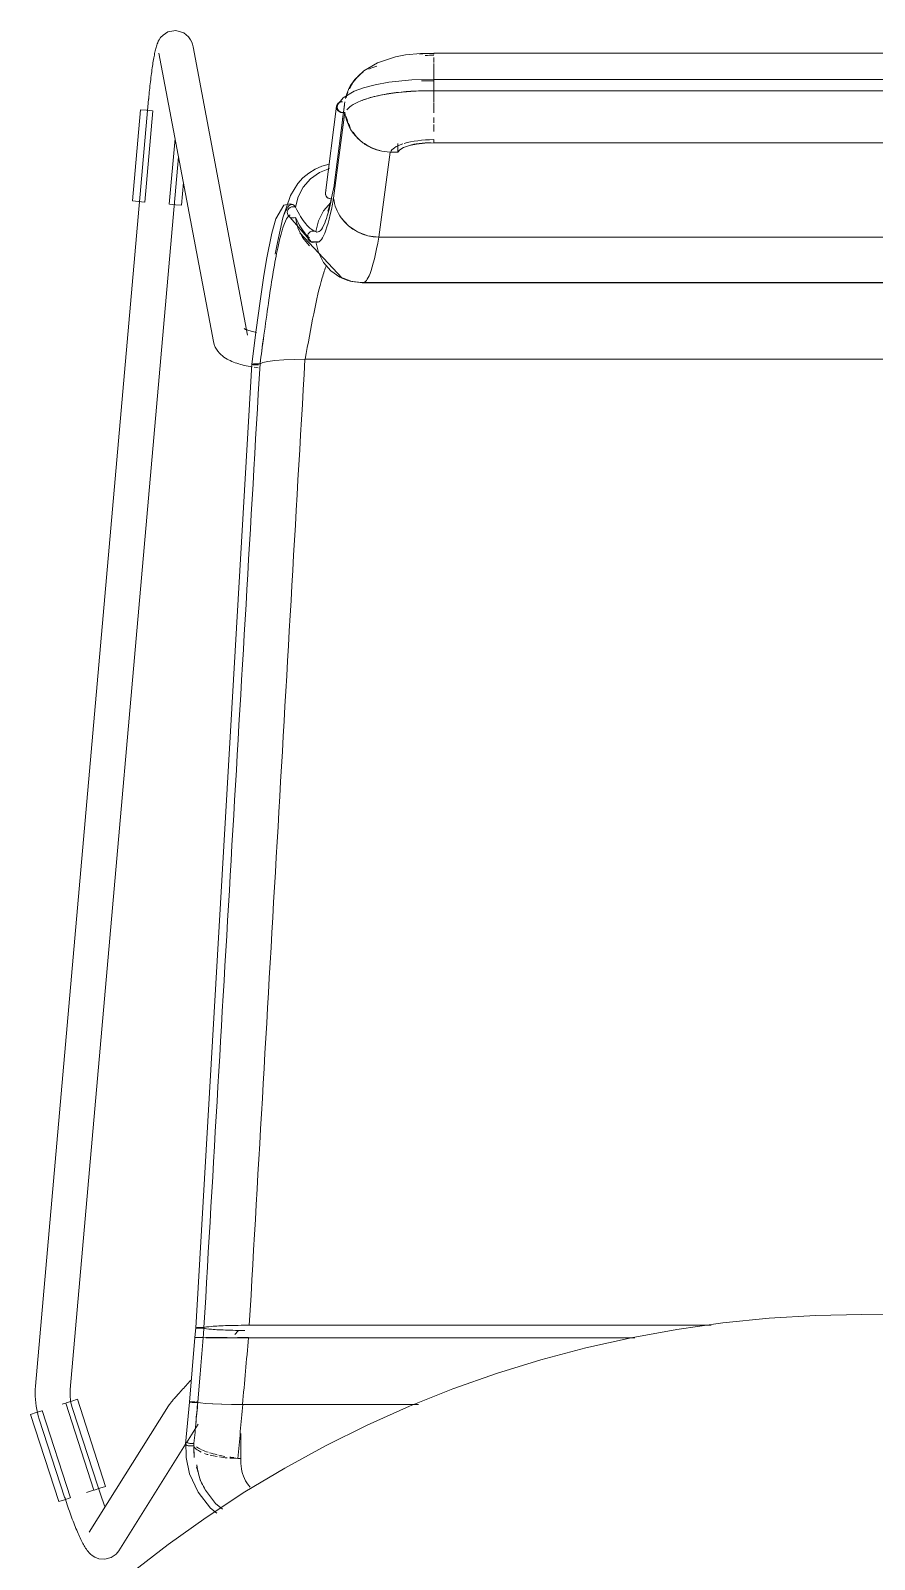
# Model space of a CAD drawing. Header units: millimetres. Extents: x 155927 to 326028, y -36033 to 97293.
# Drawn here: x 227772 to 228063, y 21417 to 21944 of the extents above; entities that cross this region are included whole.
import ezdxf

# ---------------------------------------------------------------- set-up
doc = ezdxf.new("R2010")
doc.units = ezdxf.units.MM
doc.header["$MEASUREMENT"] = 0
doc.layers.add('I-FURN', color=8, linetype='CONTINUOUS', lineweight=9)

msp = doc.modelspace()

# ---------------------------------------------------------------- linework, layer by layer
at = {"layer": 'I-FURN'}
for p, q in [((227815.99, 21939.89), (227815.78, 21939.41)), ((227816.29, 21940.45), (227815.99, 21939.89)), ((227816.77, 21941.15), (227816.29, 21940.45)), ((227817.63, 21942.06), (227816.77, 21941.15)), ((227819.28, 21943.1), (227817.63, 21942.06)), ((227822.04, 21943.58), (227819.28, 21943.1)), ((227824.79, 21942.75), (227822.04, 21943.58)), ((227824.79, 21942.75), (227826.37, 21941.43)), ((227826.37, 21941.43), (227827.12, 21940.35)), ((227827.12, 21940.35), (227827.49, 21939.54)), ((227827.49, 21939.54), (227827.71, 21938.92)), ((227814.53, 21934.67), (227814.43, 21934.16)), ((227814.62, 21935.17), (227814.53, 21934.67)), ((227814.72, 21935.64), (227814.62, 21935.17)), ((227814.81, 21936.1), (227814.72, 21935.64)), ((227814.91, 21936.55), (227814.81, 21936.1)), ((227815.01, 21936.97), (227814.91, 21936.55)), ((227815.12, 21937.39), (227815.01, 21936.97)), ((227815.22, 21937.79), (227815.12, 21937.39)), ((227815.34, 21938.19), (227815.22, 21937.79)), ((227815.46, 21938.58), (227815.34, 21938.19)), ((227815.61, 21938.98), (227815.46, 21938.58)), ((227815.78, 21939.41), (227815.61, 21938.98)), ((227816.14, 21935.76), (227834.95, 21836.47)), ((227827.71, 21938.92), (227827.84, 21938.41)), ((227827.84, 21938.41), (227827.93, 21937.99)), ((227846.74, 21838.7), (227827.93, 21937.99)), ((227891.46, 21932.53), (227897.61, 21934.55)), ((227897.61, 21934.55), (227901.11, 21935.21)), ((227901.11, 21935.21), (227906.32, 21935.72)), ((227906.32, 21935.72), (227910.84, 21935.81)), ((227910.84, 21935.81), (227910.84, 21935.64)), ((228205.69, 21935.81), (227910.84, 21935.81)), ((227910.84, 21935.5), (227910.84, 21935.79)), ((227910.84, 21932.56), (227910.84, 21934.31)), ((227813.7, 21929.41), (227813.61, 21928.75)), ((227813.79, 21930.06), (227813.7, 21929.41)), ((227813.88, 21930.7), (227813.79, 21930.06)), ((227813.97, 21931.31), (227813.88, 21930.7)), ((227814.06, 21931.92), (227813.97, 21931.31)), ((227814.15, 21932.5), (227814.06, 21931.92)), ((227814.25, 21933.07), (227814.15, 21932.5)), ((227814.34, 21933.62), (227814.25, 21933.07)), ((227814.43, 21934.16), (227814.34, 21933.62)), ((227884.77, 21927.83), (227886.75, 21929.66)), ((227886.75, 21929.66), (227891.46, 21932.53)), ((227910.84, 21929.71), (227910.84, 21932.29)), ((227910.84, 21929.55), (227910.84, 21926.52)), ((227910.84, 21926.52), (227910.84, 21929.54)), ((227813.04, 21923.8), (227812.96, 21923.06)), ((227813.11, 21924.53), (227813.04, 21923.8)), ((227813.19, 21925.26), (227813.11, 21924.53)), ((227813.27, 21925.98), (227813.19, 21925.26)), ((227813.36, 21926.69), (227813.27, 21925.98)), ((227813.44, 21927.39), (227813.36, 21926.69)), ((227813.53, 21928.07), (227813.44, 21927.39)), ((227813.61, 21928.75), (227813.53, 21928.07)), ((227881.77, 21923.49), (227883.1, 21925.76)), ((227883.1, 21925.76), (227884.77, 21927.83)), ((227883.46, 21922.68), (227886.63, 21923.87)), ((227886.63, 21923.87), (227890.67, 21924.95)), ((227890.67, 21924.95), (227895.39, 21925.82)), ((227895.39, 21925.82), (227903.28, 21926.62)), ((227903.28, 21926.62), (227910.84, 21926.77)), ((228205.69, 21926.77), (227910.84, 21926.77)), ((227910.84, 21922.81), (227910.84, 21926.77)), ((227910.84, 21926.77), (227910.84, 21926.7)), ((227910.84, 21926.7), (227910.84, 21926.5)), ((227910.84, 21926.5), (227910.84, 21926.2)), ((227910.84, 21926.2), (227910.84, 21925.81)), ((227910.84, 21925.81), (227910.84, 21925.35)), ((227910.84, 21925.35), (227910.84, 21924.86)), ((227910.84, 21924.86), (227910.84, 21924.36)), ((227910.84, 21924.36), (227910.84, 21923.89)), ((227910.84, 21923.89), (227910.84, 21923.47)), ((227812.66, 21919.91), (227773.71, 21476.59)), ((227812.67, 21920.07), (227812.66, 21919.91)), ((227812.74, 21920.82), (227812.67, 21920.07)), ((227812.81, 21921.57), (227812.74, 21920.82)), ((227812.88, 21922.32), (227812.81, 21921.57)), ((227812.96, 21923.06), (227812.88, 21922.32)), ((227876.38, 21889.36), (227880.22, 21919.06)), ((227877.74, 21918), (227879.63, 21920.38)), ((227879.63, 21920.38), (227883.46, 21922.68)), ((227886.68, 21919.73), (227886.17, 21919.54)), ((227889.5, 21920.61), (227886.68, 21919.73)), ((227893, 21921.41), (227889.5, 21920.61)), ((227898.44, 21922.24), (227893, 21921.41)), ((227904.42, 21922.72), (227898.44, 21922.24)), ((227910.84, 21922.81), (227904.42, 21922.72)), ((227910.84, 21923.47), (227910.84, 21923.14)), ((227910.84, 21923.14), (227910.84, 21922.92)), ((227910.84, 21922.92), (227910.84, 21922.81)), ((227910.84, 21922.83), (227910.84, 21919.02)), ((227910.84, 21919.02), (227910.84, 21922.83)), ((227910.84, 21922.81), (228205.69, 21922.81)), ((227910.84, 21915.27), (227910.84, 21918.83)), ((227807.09, 21884.89), (227809.85, 21916.3)), ((227809.85, 21916.3), (227811.89, 21916.12)), ((227811.32, 21884.52), (227814.08, 21915.93)), ((227811.89, 21916.12), (227813.95, 21915.94)), ((227873.53, 21887.72), (227877.38, 21917.5)), ((227876.36, 21885.81), (227880.2, 21915.52)), ((227879.45, 21913.09), (227880.07, 21917.86)), ((227910.84, 21911.8), (227910.84, 21913.64)), ((227910.84, 21908.82), (227910.84, 21911.28)), ((227821.75, 21906.38), (227819.77, 21883.78)), ((227898.48, 21904.65), (227898.48, 21901.65)), ((227899.12, 21902.51), (227900.47, 21903.3)), ((227900.47, 21903.3), (227902.46, 21903.97)), ((227902.46, 21903.97), (227904.95, 21904.48)), ((227904.95, 21904.48), (227907.8, 21904.8)), ((227907.8, 21904.8), (227910.84, 21904.91)), ((228205.69, 21904.96), (227910.84, 21904.96)), ((227910.84, 21904.91), (228205.69, 21904.91)), ((227785.67, 21475.54), (227822.96, 21900.04)), ((227874.84, 21897.57), (227872.34, 21896.91)), ((227891.91, 21872.44), (227895.77, 21901.72)), ((227895.77, 21901.72), (227898.48, 21901.65)), ((227898.48, 21901.65), (227899.12, 21902.51)), ((227865.79, 21892.82), (227864.06, 21890.86)), ((227867.77, 21894.51), (227865.79, 21892.82)), ((227868.38, 21892.48), (227865.9, 21889.66)), ((227869.97, 21895.88), (227867.77, 21894.51)), ((227871.47, 21894.66), (227868.38, 21892.48)), ((227872.34, 21896.91), (227869.97, 21895.88)), ((227874.98, 21896.06), (227871.47, 21894.66)), ((227824, 21883.41), (227824.69, 21891.3)), ((227864.06, 21890.86), (227861.55, 21886.75)), ((227865.9, 21889.66), (227864.16, 21886.34)), ((227873.58, 21887.96), (227873.52, 21887.49)), ((227873.52, 21887.49), (227873.58, 21887.02)), ((227873.77, 21888.4), (227873.58, 21887.96)), ((227873.58, 21887.02), (227873.77, 21886.58)), ((227875.13, 21883.85), (227876.5, 21890.14)), ((227809.13, 21884.71), (227807.09, 21884.89)), ((227811.19, 21884.53), (227809.13, 21884.71)), ((227821.95, 21883.58), (227819.89, 21883.77)), ((227824, 21883.41), (227821.95, 21883.58)), ((227856.48, 21878.76), (227859.25, 21883.39)), ((227861.55, 21886.75), (227858.88, 21879.12)), ((227859.25, 21883.39), (227861.44, 21883.92)), ((227860.46, 21881.49), (227860.66, 21881.94)), ((227860.65, 21881.94), (227860.46, 21881.49)), ((227860.95, 21882.34), (227860.65, 21881.94)), ((227860.66, 21881.94), (227860.96, 21882.34)), ((227861.34, 21882.64), (227860.95, 21882.34)), ((227860.96, 21882.34), (227861.34, 21882.64)), ((227861.34, 21882.64), (227861.8, 21882.84)), ((227861.8, 21882.84), (227861.34, 21882.64)), ((227861.44, 21883.92), (227862.35, 21883.63)), ((227862.29, 21882.92), (227861.8, 21882.84)), ((227861.8, 21882.84), (227862.29, 21882.91)), ((227862.79, 21882.87), (227862.29, 21882.92)), ((227862.29, 21882.91), (227862.79, 21882.87)), ((227862.79, 21882.87), (227863.26, 21882.71)), ((227863.26, 21882.71), (227862.79, 21882.87)), ((227864.16, 21886.34), (227863.26, 21882.71)), ((227875.37, 21884.32), (227872.87, 21881.45)), ((227873.77, 21886.58), (227874.07, 21886.19)), ((227874.07, 21886.19), (227874.45, 21885.89)), ((227874.37, 21881.42), (227875.13, 21883.85)), ((227874.45, 21885.89), (227874.9, 21885.7)), ((227874.9, 21885.7), (227875.39, 21885.62)), ((227875.39, 21885.62), (227875.89, 21885.66)), ((227855.08, 21873.76), (227856.48, 21878.76)), ((227858.88, 21879.12), (227856.99, 21870.6)), ((227860.46, 21881.49), (227860.38, 21881)), ((227860.38, 21881), (227860.44, 21880.52)), ((227860.39, 21881), (227860.46, 21881.49)), ((227860.45, 21880.52), (227860.39, 21881)), ((227860.44, 21880.52), (227860.63, 21880.06)), ((227860.63, 21880.06), (227860.45, 21880.52)), ((227860.58, 21880.15), (227868.71, 21870.73)), ((227860.74, 21879.88), (227860.61, 21880.09)), ((227860.92, 21879.66), (227860.63, 21880.06)), ((227860.63, 21880.06), (227860.91, 21879.65)), ((227860.91, 21879.65), (227861.29, 21879.34)), ((227861.3, 21879.34), (227860.92, 21879.66)), ((227861.29, 21879.34), (227861.74, 21879.13)), ((227861.75, 21879.13), (227861.3, 21879.34)), ((227861.74, 21879.13), (227862.24, 21879.04)), ((227862.24, 21879.04), (227861.75, 21879.13)), ((227862.74, 21879.07), (227862.24, 21879.04)), ((227862.24, 21879.04), (227862.73, 21879.07)), ((227862.73, 21879.07), (227863.21, 21879.22)), ((227863.21, 21879.22), (227862.74, 21879.07)), ((227864, 21875.61), (227863.21, 21879.22)), ((227863.21, 21879.22), (227863.99, 21875.61)), ((227871.11, 21878.05), (227870.22, 21874.34)), ((227872.87, 21881.45), (227871.11, 21878.05)), ((227878.99, 21879.05), (227881.48, 21876.31)), ((227853.27, 21864.74), (227855.08, 21873.76)), ((227863.99, 21875.61), (227865.63, 21872.28)), ((227865.64, 21872.28), (227864, 21875.61)), ((227864.69, 21873.95), (227879.29, 21858.26)), ((227865.63, 21872.28), (227868.04, 21869.45)), ((227868.04, 21869.45), (227865.64, 21872.28)), ((227867.38, 21872.58), (227867.45, 21873.07)), ((227867.44, 21873.07), (227867.38, 21872.58)), ((227867.45, 21872.09), (227867.38, 21872.58)), ((227867.38, 21872.58), (227867.44, 21872.09)), ((227867.63, 21873.54), (227867.44, 21873.07)), ((227867.44, 21872.09), (227867.63, 21871.63)), ((227867.45, 21873.07), (227867.64, 21873.54)), ((227867.64, 21871.63), (227867.45, 21872.09)), ((227867.93, 21873.94), (227867.63, 21873.54)), ((227867.63, 21871.63), (227867.93, 21871.23)), ((227867.64, 21873.54), (227867.93, 21873.94)), ((227867.93, 21871.23), (227867.64, 21871.63)), ((227867.93, 21873.94), (227868.31, 21874.25)), ((227868.31, 21874.25), (227867.93, 21873.94)), ((227868.31, 21870.92), (227867.93, 21871.23)), ((227867.93, 21871.23), (227868.31, 21870.91)), ((227868.76, 21874.46), (227868.31, 21874.25)), ((227868.31, 21874.25), (227868.76, 21874.45)), ((227868.76, 21874.45), (227869.25, 21874.54)), ((227869.25, 21874.54), (227868.76, 21874.46)), ((227869.25, 21874.54), (227869.75, 21874.5)), ((227869.75, 21874.5), (227869.25, 21874.54)), ((227869.54, 21874.62), (227869.97, 21874.44)), ((227869.75, 21874.5), (227870.22, 21874.33)), ((227870.22, 21874.34), (227869.75, 21874.5)), ((227881.48, 21876.31), (227884.59, 21874.23)), ((227884.59, 21874.23), (227888.14, 21872.91)), ((227888.14, 21872.91), (227891.91, 21872.44)), ((228224.62, 21872.44), (227891.91, 21872.44)), ((227891.91, 21872.44), (228224.62, 21872.44)), ((227856.99, 21870.6), (227856.25, 21866.53)), ((227868.76, 21870.71), (227868.31, 21870.92)), ((227868.31, 21870.91), (227868.76, 21870.71)), ((227868.41, 21870.86), (227871.29, 21870.81)), ((227869.25, 21870.63), (227868.76, 21870.71)), ((227868.76, 21870.71), (227869.25, 21870.63)), ((227869.75, 21870.67), (227869.25, 21870.63)), ((227869.25, 21870.63), (227869.75, 21870.67)), ((227870.22, 21870.83), (227869.75, 21870.67)), ((227869.75, 21870.67), (227870.22, 21870.83)), ((227870.22, 21870.83), (227871.11, 21867.12)), ((227871.11, 21867.12), (227872.87, 21863.72)), ((227872.87, 21863.73), (227871.12, 21867.12)), ((227852.24, 21858.42), (227853.27, 21864.74)), ((227875.38, 21860.85), (227872.87, 21863.73)), ((227872.87, 21863.72), (227875.37, 21860.85)), ((227875.37, 21860.85), (227878.51, 21858.68)), ((227878.51, 21858.68), (227875.38, 21860.85)), ((227851.06, 21850.41), (227852.24, 21858.42)), ((227878.2, 21858.86), (227882.66, 21857.13)), ((227882.08, 21857.32), (227878.51, 21858.68)), ((227878.51, 21858.68), (227882.08, 21857.31)), ((227879.29, 21858.26), (227881.22, 21857.55)), ((227885.87, 21856.84), (227882.08, 21857.32)), ((227882.08, 21857.31), (227885.87, 21856.84)), ((227882.66, 21857.13), (227886.41, 21856.69)), ((228230.66, 21856.84), (227885.87, 21856.84)), ((227885.87, 21856.84), (228230.66, 21856.84)), ((227886.41, 21856.69), (228191.21, 21856.69)), ((227849.7, 21840.48), (227851.06, 21850.41)), ((227845.52, 21840.93), (227845.55, 21840.91)), ((227845.55, 21840.91), (227845.62, 21840.87)), ((227845.62, 21840.87), (227845.71, 21840.83)), ((227845.71, 21840.83), (227845.86, 21840.75)), ((227845.86, 21840.75), (227846.06, 21840.66)), ((227846.06, 21840.66), (227846.29, 21840.57)), ((227846.29, 21840.57), (227846.56, 21840.47)), ((227846.56, 21840.47), (227846.86, 21840.36)), ((227846.86, 21840.36), (227847.2, 21840.25)), ((227847.2, 21840.25), (227847.56, 21840.14)), ((227847.56, 21840.14), (227847.96, 21840.04)), ((227847.96, 21840.04), (227848.38, 21839.93)), ((227848.15, 21828.62), (227849.7, 21840.48)), ((227848.38, 21839.93), (227848.82, 21839.83)), ((227848.82, 21839.83), (227849.29, 21839.73)), ((227849.29, 21839.73), (227849.79, 21839.63)), ((227834.95, 21836.47), (227835.21, 21835.48)), ((227835.21, 21835.48), (227835.58, 21834.58)), ((227835.58, 21834.58), (227836.01, 21833.79)), ((227836.01, 21833.79), (227836.5, 21833.11)), ((227836.5, 21833.11), (227837.01, 21832.51)), ((227837.01, 21832.51), (227837.53, 21831.99)), ((227837.53, 21831.99), (227838.06, 21831.54)), ((227838.06, 21831.54), (227838.59, 21831.14)), ((227838.59, 21831.14), (227839.13, 21830.78)), ((227839.13, 21830.78), (227839.67, 21830.45)), ((227839.67, 21830.45), (227840.2, 21830.16)), ((227840.2, 21830.16), (227840.75, 21829.89)), ((227840.75, 21829.89), (227841.31, 21829.64)), ((227841.31, 21829.64), (227841.89, 21829.4)), ((227841.89, 21829.4), (227842.47, 21829.19)), ((227842.47, 21829.19), (227843.06, 21828.98)), ((227843.06, 21828.98), (227843.66, 21828.78)), ((227851.01, 21828.81), (227851.92, 21829.21)), ((227851.92, 21829.21), (227851.01, 21828.81)), ((227853.66, 21829.58), (227851.92, 21829.21)), ((227851.92, 21829.21), (227853.65, 21829.57)), ((227853.66, 21829.58), (227856.12, 21829.89)), ((227856.16, 21829.89), (227853.66, 21829.58)), ((227856.15, 21829.89), (227859.21, 21830.12)), ((227859.26, 21830.13), (227856.16, 21829.89)), ((227859.26, 21830.13), (227862.73, 21830.28)), ((227862.79, 21830.28), (227859.26, 21830.13)), ((227862.79, 21830.28), (227866.48, 21830.34)), ((227866.56, 21830.34), (227862.79, 21830.28)), ((228249.96, 21830.34), (227866.56, 21830.34)), ((227866.56, 21830.34), (228249.96, 21830.34)), ((227848.14, 21828.62), (227828.86, 21496.71)), ((227843.66, 21828.78), (227844.28, 21828.6)), ((227844.28, 21828.6), (227844.91, 21828.43)), ((227844.91, 21828.43), (227845.55, 21828.27)), ((227845.55, 21828.27), (227846.21, 21828.12)), ((227846.21, 21828.12), (227846.88, 21827.97)), ((227846.88, 21827.97), (227847.56, 21827.84)), ((227847.56, 21827.84), (227848.25, 21827.71)), ((227848.14, 21828.62), (227848.22, 21828.67)), ((227848.21, 21828.57), (227848.14, 21828.62)), ((227848.22, 21828.67), (227848.15, 21828.62)), ((227848.15, 21828.62), (227848.21, 21828.57)), ((227848.21, 21828.57), (227848.39, 21828.52)), ((227848.39, 21828.52), (227848.21, 21828.57)), ((227848.41, 21828.72), (227848.22, 21828.67)), ((227848.22, 21828.67), (227848.41, 21828.72)), ((227848.39, 21828.52), (227848.68, 21828.47)), ((227848.68, 21828.47), (227848.39, 21828.52)), ((227848.71, 21828.77), (227848.41, 21828.72)), ((227848.41, 21828.72), (227848.71, 21828.77)), ((227848.68, 21828.47), (227849.06, 21828.44)), ((227849.06, 21828.44), (227848.68, 21828.47)), ((227849.1, 21828.8), (227848.71, 21828.77)), ((227848.71, 21828.77), (227849.09, 21828.8)), ((227848.96, 21827.6), (227849.67, 21827.49)), ((227849.06, 21828.44), (227849.51, 21828.42)), ((227849.51, 21828.42), (227849.06, 21828.44)), ((227849.09, 21828.8), (227849.55, 21828.82)), ((227849.55, 21828.82), (227849.1, 21828.8)), ((227849.51, 21828.42), (227850.01, 21828.41)), ((227850, 21828.41), (227849.51, 21828.42)), ((227850.05, 21828.83), (227849.55, 21828.82)), ((227849.55, 21828.82), (227850.04, 21828.83)), ((227849.67, 21827.49), (227850.4, 21827.39)), ((227850.5, 21828.41), (227850, 21828.41)), ((227850.01, 21828.41), (227850.5, 21828.41)), ((227850.04, 21828.83), (227850.54, 21828.83)), ((227850.54, 21828.83), (227850.05, 21828.83)), ((227851.01, 21828.81), (227850.54, 21828.83)), ((227850.54, 21828.83), (227851.01, 21828.81)), ((227834.33, 21497.21), (227832.58, 21497.02)), ((227836.83, 21497.38), (227834.33, 21497.21)), ((227839.96, 21497.5), (227836.83, 21497.38)), ((227843.53, 21497.58), (227839.96, 21497.5)), ((227847.31, 21497.6), (227843.53, 21497.58)), ((228006.41, 21497.61), (227847.31, 21497.61)), ((227847.31, 21497.61), (228006.41, 21497.61)), ((228010.38, 21498.42), (227994.54, 21496.19)), ((228026.3, 21500.02), (228010.38, 21498.42)), ((228042.27, 21500.98), (228026.3, 21500.02)), ((228058.26, 21501.3), (228042.27, 21500.98)), ((228066.9, 21501.21), (228058.26, 21501.3)), ((227828.58, 21493.35), (227826.76, 21471.15)), ((227828.65, 21493.35), (227828.58, 21493.35)), ((227828.58, 21493.35), (227828.65, 21493.35)), ((227828.59, 21493.35), (227828.85, 21496.71)), ((227828.65, 21493.35), (227828.59, 21493.35)), ((227828.59, 21493.35), (227828.65, 21493.35)), ((227829.13, 21493.35), (227828.84, 21493.35)), ((227828.84, 21493.35), (227829.13, 21493.35)), ((227828.92, 21496.74), (227828.86, 21496.71)), ((227828.86, 21496.71), (227828.93, 21496.68)), ((227829.11, 21496.76), (227828.92, 21496.74)), ((227828.93, 21496.68), (227829.12, 21496.66)), ((227829.4, 21496.79), (227829.11, 21496.76)), ((227829.12, 21496.66), (227829.41, 21496.63)), ((227829.52, 21493.36), (227829.13, 21493.36)), ((227829.51, 21493.35), (227829.13, 21493.35)), ((227829.13, 21493.35), (227829.51, 21493.35)), ((227829.14, 21493.36), (227829.52, 21493.36)), ((227829.79, 21496.81), (227829.4, 21496.79)), ((227829.41, 21496.63), (227829.79, 21496.62)), ((227829.97, 21493.34), (227829.51, 21493.35)), ((227829.51, 21493.35), (227829.96, 21493.34)), ((227829.52, 21493.36), (227829.97, 21493.36)), ((227829.97, 21493.36), (227829.52, 21493.36)), ((227830.24, 21496.82), (227829.79, 21496.81)), ((227829.79, 21496.62), (227830.24, 21496.6)), ((227829.96, 21493.34), (227830.45, 21493.34)), ((227829.97, 21493.36), (227830.46, 21493.36)), ((227830.46, 21493.36), (227829.97, 21493.36)), ((227830.46, 21493.34), (227829.97, 21493.34)), ((227830.73, 21496.82), (227830.24, 21496.82)), ((227830.24, 21496.6), (227830.73, 21496.6)), ((227830.45, 21493.34), (227830.95, 21493.34)), ((227830.46, 21493.36), (227830.96, 21493.36)), ((227830.96, 21493.36), (227830.46, 21493.36)), ((227830.95, 21493.34), (227830.46, 21493.34)), ((227831.22, 21496.82), (227830.73, 21496.82)), ((227830.73, 21496.6), (227831.23, 21496.6)), ((227831.42, 21493.34), (227830.95, 21493.34)), ((227830.95, 21493.34), (227831.42, 21493.34)), ((227830.96, 21493.36), (227831.43, 21493.36)), ((227831.43, 21493.36), (227830.96, 21493.36)), ((227831.69, 21496.81), (227831.22, 21496.82)), ((227831.23, 21496.6), (227831.7, 21496.61)), ((227832.31, 21493.33), (227831.42, 21493.34)), ((227831.42, 21493.34), (227832.31, 21493.33)), ((227832.58, 21497.02), (227831.69, 21496.81)), ((227831.7, 21496.61), (227832.6, 21496.4)), ((227834.05, 21493.32), (227832.31, 21493.33)), ((227832.31, 21493.33), (227834.06, 21493.32)), ((227834.07, 21493.39), (227832.32, 21493.37)), ((227832.33, 21493.37), (227834.08, 21493.39)), ((227832.6, 21496.4), (227834.35, 21496.21)), ((227836.56, 21493.3), (227834.06, 21493.32)), ((227834.06, 21493.32), (227836.56, 21493.3)), ((227836.57, 21493.4), (227834.07, 21493.39)), ((227834.08, 21493.39), (227836.58, 21493.4)), ((227834.35, 21496.21), (227836.85, 21496.05)), ((227839.69, 21493.3), (227836.56, 21493.3)), ((227836.56, 21493.3), (227839.69, 21493.3)), ((227839.7, 21493.41), (227836.57, 21493.4)), ((227836.58, 21493.4), (227839.7, 21493.41)), ((227836.85, 21496.05), (227839.97, 21495.92)), ((227843.26, 21493.29), (227839.69, 21493.3)), ((227839.69, 21493.3), (227843.26, 21493.29)), ((227839.97, 21495.92), (227843.52, 21495.84)), ((227843.51, 21495.64), (227842.35, 21494.44)), ((227843.26, 21493.41), (227847.03, 21493.42)), ((227847.03, 21493.42), (227843.26, 21493.41)), ((227847.05, 21493.29), (227843.26, 21493.29)), ((227843.26, 21493.29), (227847.05, 21493.29)), ((227843.52, 21495.84), (227845.77, 21495.82)), ((227980.04, 21493.29), (227847.05, 21493.29)), ((227847.05, 21493.29), (227980.04, 21493.29)), ((227978.8, 21493.33), (227963.18, 21489.84)), ((227994.54, 21496.19), (227978.8, 21493.33)), ((227963.18, 21489.84), (227947.72, 21485.72)), ((227947.72, 21485.72), (227932.44, 21481)), ((227773.71, 21476.59), (227773.63, 21475.45)), ((227824.72, 21475.97), (227825.11, 21476.4)), ((227825.11, 21476.4), (227825.52, 21476.83)), ((227825.52, 21476.83), (227825.93, 21477.28)), ((227825.93, 21477.28), (227826.35, 21477.73)), ((227826.35, 21477.73), (227826.78, 21478.19)), ((227826.78, 21478.19), (227827.23, 21478.66)), ((227932.44, 21481), (227917.35, 21475.66)), ((227773.63, 21475.45), (227773.6, 21474.31)), ((227773.6, 21474.31), (227773.62, 21473.16)), ((227773.62, 21473.16), (227773.68, 21472.02)), ((227773.68, 21472.02), (227773.78, 21470.89)), ((227773.78, 21470.89), (227773.93, 21469.75)), ((227784.23, 21470.85), (227786.2, 21471.49)), ((227785.6, 21474.19), (227785.62, 21474.85)), ((227785.61, 21473.52), (227785.6, 21474.19)), ((227785.65, 21472.86), (227785.61, 21473.52)), ((227785.62, 21474.85), (227785.66, 21475.51)), ((227785.71, 21472.2), (227785.65, 21472.86)), ((227785.66, 21475.51), (227785.67, 21475.54)), ((227785.8, 21471.55), (227785.71, 21472.2)), ((227785.91, 21470.89), (227785.8, 21471.55)), ((227786.05, 21470.25), (227785.91, 21470.89)), ((227786.2, 21471.49), (227788.15, 21472.12)), ((227797.84, 21442.11), (227788.15, 21472.12)), ((227820.08, 21470.69), (227820.25, 21470.92)), ((227820.25, 21470.92), (227820.43, 21471.14)), ((227820.43, 21471.14), (227820.62, 21471.37)), ((227820.62, 21471.37), (227820.82, 21471.61)), ((227820.82, 21471.61), (227821.04, 21471.86)), ((227821.04, 21471.86), (227821.27, 21472.13)), ((227821.27, 21472.13), (227821.51, 21472.41)), ((227821.51, 21472.41), (227821.77, 21472.7)), ((227821.77, 21472.7), (227822.04, 21473.01)), ((227822.04, 21473.01), (227822.33, 21473.33)), ((227822.33, 21473.33), (227822.63, 21473.67)), ((227822.63, 21473.67), (227822.94, 21474.02)), ((227822.94, 21474.02), (227823.27, 21474.39)), ((227823.27, 21474.39), (227823.62, 21474.76)), ((227823.62, 21474.76), (227823.97, 21475.15)), ((227823.97, 21475.15), (227824.34, 21475.56)), ((227824.34, 21475.56), (227824.72, 21475.97)), ((227826.75, 21471.15), (227825.33, 21456.66)), ((227826.82, 21471.18), (227826.75, 21471.15)), ((227826.75, 21471.15), (227826.82, 21471.12)), ((227826.76, 21471.15), (227826.82, 21471.18)), ((227826.83, 21471.12), (227826.76, 21471.15)), ((227827.01, 21471.2), (227826.82, 21471.18)), ((227826.82, 21471.18), (227827.01, 21471.2)), ((227826.82, 21471.12), (227827.01, 21471.1)), ((227827.3, 21471.22), (227827.01, 21471.2)), ((227827.01, 21471.2), (227827.3, 21471.22)), ((227827.01, 21471.1), (227827.31, 21471.08)), ((227827.31, 21471.08), (227827.02, 21471.1)), ((227827.68, 21471.24), (227827.3, 21471.22)), ((227827.3, 21471.22), (227827.68, 21471.24)), ((227827.31, 21471.08), (227827.69, 21471.06)), ((227827.7, 21471.06), (227827.31, 21471.08)), ((227828.13, 21471.25), (227827.68, 21471.24)), ((227827.68, 21471.24), (227828.13, 21471.25)), ((227827.69, 21471.06), (227828.15, 21471.05)), ((227828.15, 21471.05), (227827.7, 21471.06)), ((227828.62, 21471.25), (227828.13, 21471.25)), ((227828.13, 21471.25), (227828.63, 21471.25)), ((227828.15, 21471.05), (227828.64, 21471.05)), ((227828.64, 21471.05), (227828.15, 21471.05)), ((227828.64, 21471.05), (227829.13, 21471.05)), ((227829.14, 21471.05), (227828.64, 21471.05)), ((227829.59, 21471.24), (227829.12, 21471.25)), ((227829.12, 21471.25), (227829.59, 21471.24)), ((227829.13, 21471.05), (227829.6, 21471.06)), ((227829.61, 21471.06), (227829.14, 21471.05)), ((227829.6, 21471.06), (227830.5, 21470.86)), ((227830.49, 21470.87), (227829.61, 21471.06)), ((227832.21, 21470.69), (227830.5, 21470.87)), ((227830.5, 21470.86), (227832.23, 21470.69)), ((227917.35, 21475.66), (227902.5, 21469.73)), ((227772, 21466.9), (227773.95, 21467.53)), ((227781.69, 21436.9), (227772, 21466.9)), ((227773.93, 21469.75), (227774.13, 21468.63)), ((227773.95, 21467.53), (227775.92, 21468.17)), ((227774.13, 21468.63), (227774.37, 21467.51)), ((227774.37, 21467.51), (227774.65, 21466.41)), ((227774.65, 21466.41), (227774.98, 21465.31)), ((227785.73, 21438.2), (227776.04, 21468.21)), ((227782.85, 21470.41), (227784.01, 21470.78)), ((227784.11, 21470.81), (227793.8, 21440.81)), ((227786.22, 21469.61), (227786.05, 21470.25)), ((227786.41, 21468.97), (227786.22, 21469.61)), ((227795.12, 21442.16), (227786.41, 21468.97)), ((227819.51, 21469.88), (227792.2, 21426.3)), ((227819.51, 21469.88), (227819.72, 21470.21)), ((227819.72, 21470.21), (227819.9, 21470.47)), ((227819.9, 21470.47), (227820.08, 21470.69)), ((227834.67, 21470.54), (227832.23, 21470.69)), ((227832.23, 21470.69), (227834.71, 21470.54)), ((227837.74, 21470.42), (227834.71, 21470.54)), ((227834.71, 21470.54), (227837.81, 21470.42)), ((227841.25, 21470.35), (227837.81, 21470.42)), ((227837.81, 21470.42), (227841.24, 21470.35)), ((227841.34, 21470.35), (227845.1, 21470.32)), ((227844.98, 21470.32), (227841.34, 21470.35)), ((227845.1, 21470.32), (227905.59, 21470.32)), ((227905.59, 21470.32), (227845.1, 21470.32)), ((227902.5, 21469.73), (227887.89, 21463.2)), ((227774.98, 21465.31), (227775, 21465.26)), ((227775, 21465.26), (227783.71, 21438.45)), ((227825.64, 21457.07), (227829.67, 21463.51)), ((227887.89, 21463.2), (227873.55, 21456.1)), ((227802.37, 21419.93), (227825.4, 21456.69)), ((227825.54, 21452.09), (227825.46, 21457.55)), ((227844.4, 21460.28), (227844.4, 21450.53)), ((227873.55, 21456.1), (227859.51, 21448.43)), ((227826.76, 21446.44), (227825.54, 21452.09)), ((227844.45, 21451.77), (227843.41, 21451.77)), ((227829.66, 21440.13), (227826.76, 21446.44)), ((227832.23, 21440.84), (227830.32, 21444.53)), ((227859.51, 21448.43), (227845.79, 21440.2)), ((227791.22, 21439.98), (227793.7, 21440.78)), ((227795.89, 21441.48), (227793.92, 21440.85)), ((227795.23, 21441.83), (227795.12, 21442.16)), ((227795.46, 21441.14), (227795.23, 21441.83)), ((227795.69, 21440.45), (227795.46, 21441.14)), ((227795.92, 21439.77), (227795.69, 21440.45)), ((227797.84, 21442.11), (227795.89, 21441.48)), ((227796.15, 21439.09), (227795.92, 21439.77)), ((227833.99, 21434.6), (227829.66, 21440.13)), ((227835.73, 21436.27), (227832.23, 21440.84)), ((227845.79, 21440.2), (227832.41, 21431.44)), ((227783.64, 21437.53), (227781.69, 21436.9)), ((227785.61, 21438.16), (227783.64, 21437.53)), ((227783.86, 21438), (227783.71, 21438.45)), ((227784.1, 21437.26), (227783.86, 21438)), ((227784.35, 21436.52), (227784.1, 21437.26)), ((227784.6, 21435.79), (227784.35, 21436.52)), ((227784.85, 21435.06), (227784.6, 21435.79)), ((227785.1, 21434.34), (227784.85, 21435.06)), ((227785.36, 21433.62), (227785.1, 21434.34)), ((227796.39, 21438.41), (227796.15, 21439.09)), ((227796.63, 21437.75), (227796.39, 21438.41)), ((227796.86, 21437.09), (227796.63, 21437.75)), ((227797.1, 21436.44), (227796.86, 21437.09)), ((227797.33, 21435.81), (227797.1, 21436.44)), ((227797.56, 21435.18), (227797.33, 21435.81)), ((227836.1, 21432.92), (227833.99, 21434.6)), ((227838.12, 21434.27), (227835.73, 21436.27)), ((227785.61, 21432.91), (227785.36, 21433.62)), ((227785.87, 21432.22), (227785.61, 21432.91)), ((227786.12, 21431.53), (227785.87, 21432.22)), ((227786.37, 21430.85), (227786.12, 21431.53)), ((227786.63, 21430.18), (227786.37, 21430.85)), ((227786.88, 21429.53), (227786.63, 21430.18)), ((227787.13, 21428.89), (227786.88, 21429.53)), ((227787.38, 21428.26), (227787.13, 21428.89)), ((227832.41, 21431.44), (227819.38, 21422.14)), ((227787.63, 21427.65), (227787.38, 21428.26)), ((227787.88, 21427.06), (227787.63, 21427.65)), ((227788.13, 21426.48), (227787.88, 21427.06)), ((227788.37, 21425.92), (227788.13, 21426.48)), ((227788.61, 21425.37), (227788.37, 21425.92)), ((227788.85, 21424.85), (227788.61, 21425.37)), ((227789.08, 21424.34), (227788.85, 21424.85)), ((227789.31, 21423.85), (227789.08, 21424.34)), ((227789.55, 21423.37), (227789.31, 21423.85)), ((227789.78, 21422.91), (227789.55, 21423.37)), ((227790, 21422.47), (227789.78, 21422.91)), ((227790.23, 21422.05), (227790, 21422.47)), ((227790.46, 21421.64), (227790.23, 21422.05)), ((227790.7, 21421.24), (227790.46, 21421.64)), ((227790.94, 21420.85), (227790.7, 21421.24)), ((227791.2, 21420.46), (227790.94, 21420.85)), ((227791.47, 21420.07), (227791.2, 21420.46)), ((227791.79, 21419.67), (227791.47, 21420.07)), ((227792.16, 21419.24), (227791.79, 21419.67)), ((227792.62, 21418.78), (227792.16, 21419.24)), ((227793.25, 21418.26), (227792.62, 21418.78)), ((227794.16, 21417.69), (227793.25, 21418.26)), ((227801.48, 21418.81), (227799.74, 21417.58)), ((227801.48, 21418.81), (227802.37, 21419.93)), ((227819.38, 21422.14), (227806.75, 21412.33)), ((227795.54, 21417.17), (227794.16, 21417.69)), ((227797.52, 21417), (227795.54, 21417.17)), ((227799.74, 21417.58), (227797.52, 21417))]:
    msp.add_line(p, q, dxfattribs=at)
for centre, major_axis, ratio, start_param, end_param in [((227910.84, 21931.53), (-12.4, 0), 0.287441, 4.712389, 4.950404), ((227910.84, 21920.06), (0, -15.75), 0.000004, 5.8107, 5.99294), ((227875.48, 21887.49), (-1.96, 0), 0.955139, 5.775592, 8.064923), ((227892.04, 21887.51), (-15.78, 0), 0.955139, 0.112537, 0.354036), ((227892.04, 21887.51), (-15.78, 0), 0.955139, 0.354206, 0.595753), ((227892.04, 21887.51), (-15.78, 0), 0.955139, 0.595876, 1.562553)]:
    msp.add_ellipse(centre, major_axis=major_axis, ratio=ratio, start_param=start_param, end_param=end_param, dxfattribs=at)
for points in [[(227905.87, 21935.5), (227907.45, 21935.65), (227909.12, 21935.72), (227910.84, 21935.71)], [(227891.23, 21931.36), (227890.28, 21931.1), (227889.34, 21930.75), (227888.45, 21930.33)], [(227906.57, 21926.22), (227907.99, 21926.26), (227909.41, 21926.26), (227910.84, 21926.23)], [(227880.69, 21920.47), (227880.84, 21921.12), (227881.04, 21921.77), (227881.28, 21922.4)], [(227879.94, 21915.36), (227879.86, 21915.35), (227879.69, 21915.33), (227879.53, 21915.33), (227879.44, 21915.33)], [(227880.2, 21915.52), (227880.35, 21914.27), (227880.93, 21911.9), (227882.7, 21908.56), (227885.23, 21905.72), (227888.37, 21903.53), (227891.97, 21902.11), (227894.47, 21901.75), (227895.77, 21901.72)], [(227881.29, 21911.93), (227881.03, 21912.6), (227880.87, 21913.3), (227880.72, 21914.01)], [(227882.19, 21910), (227881.89, 21910.54), (227881.67, 21911.11), (227881.5, 21911.69)], [(227896.01, 21901.73), (227896.26, 21902.77), (227897.76, 21903.79), (227900.18, 21904.56)], [(227900.66, 21904.71), (227903.35, 21905.49), (227907.05, 21905.97), (227910.84, 21906.03)], [(227910, 21904.96), (227907.22, 21904.9), (227904.08, 21904.63), (227902.46, 21904.02)], [(227876.36, 21885.81), (227875.34, 21880.31), (227873.29, 21872.25), (227871.24, 21870.28), (227870.22, 21870.83)], [(227885.87, 21856.84), (227886.05, 21856.74), (227886.23, 21856.69), (227886.41, 21856.69)], [(227852.19, 21837.98), (227851.8, 21834.95), (227851.42, 21831.88), (227851.03, 21828.82)], [(227856.9, 21664.1), (227860.09, 21719.56), (227863.29, 21774.98), (227866.48, 21830.34)], [(227831.69, 21496.81), (227834.91, 21552.22), (227841.35, 21662.98), (227847.79, 21773.57), (227851.01, 21828.81)], [(227847.31, 21497.61), (227850.51, 21553.13), (227853.7, 21608.66), (227856.9, 21664.1)], [(227831.7, 21496.61), (227831.1, 21496.59), (227829.6, 21496.6), (227828.85, 21496.67), (227828.85, 21496.71)], [(227829.61, 21471.06), (227829.91, 21474.77), (227830.52, 21482.19), (227831.12, 21489.63), (227831.42, 21493.34)], [(227831.69, 21496.81), (227831.65, 21496.23), (227831.56, 21495.08), (227831.47, 21493.92), (227831.42, 21493.34)], [(227831.7, 21496.61), (227831.65, 21496.07), (227831.56, 21494.99), (227831.47, 21493.9), (227831.43, 21493.36)], [(227845.77, 21495.82), (227845.01, 21495.83), (227844.25, 21495.83), (227843.51, 21495.84)], [(227846.02, 21481.8), (227846.36, 21485.62), (227846.7, 21489.46), (227847.05, 21493.29)], [(227830.8, 21485.81), (227830.84, 21486.22), (227830.87, 21486.63), (227830.9, 21487.04)], [(227829.59, 21471.24), (227829.9, 21474.89), (227830.2, 21478.54), (227830.5, 21482.19)], [(227844.98, 21470.32), (227845.33, 21474.14), (227845.67, 21477.97), (227846.02, 21481.8)], [(227829.6, 21471.06), (227829.37, 21468.53), (227828.89, 21463.5), (227828.41, 21458.55), (227828.17, 21456.1)], [(227829.59, 21471.24), (227829.36, 21468.87), (227829.12, 21466.51), (227828.89, 21464.16)], [(227845.1, 21470.32), (227844.8, 21467.19), (227844.21, 21460.94), (227843.66, 21454.8), (227843.41, 21451.77)], [(227825.52, 21457.41), (227825.56, 21457.36), (227825.68, 21457.27), (227825.98, 21457.14), (227826.36, 21457.02), (227826.82, 21456.92), (227827.31, 21456.86), (227827.81, 21456.83), (227828.12, 21456.83), (227828.27, 21456.84)], [(227830.72, 21453.94), (227830.02, 21454.26), (227828.88, 21454.96), (227828.31, 21455.71), (227828.17, 21456.1)], [(227828.21, 21455.27), (227828.22, 21454.63), (227828.26, 21453.99), (227828.32, 21453.36)], [(227828.35, 21452.11), (227828.22, 21453.29), (227828.22, 21454.48), (227828.24, 21455.68)], [(227829.18, 21455.75), (227829.59, 21455.43), (227830.11, 21455.1), (227830.75, 21454.79)], [(227831, 21454.68), (227831.63, 21454.38), (227832.38, 21454.1), (227833.19, 21453.84)], [(227833.15, 21453.05), (227832.69, 21453.18), (227832.27, 21453.32), (227831.87, 21453.47)], [(227833.62, 21453.68), (227834.42, 21453.43), (227835.3, 21453.21), (227836.22, 21452.99)], [(227836.2, 21452.37), (227835.36, 21452.51), (227834.55, 21452.68), (227833.81, 21452.87)], [(227836.88, 21452.84), (227837.52, 21452.7), (227838.19, 21452.56), (227838.87, 21452.44)], [(227839.69, 21451.94), (227838.79, 21452.01), (227837.9, 21452.11), (227837.05, 21452.24)], [(227840.57, 21452.19), (227841.04, 21452.12), (227841.52, 21452.07), (227842, 21452.02)], [(227843.41, 21451.77), (227842.45, 21451.78), (227841.52, 21451.81), (227840.61, 21451.87)], [(227844.4, 21450.25), (227844.39, 21450.76), (227844.41, 21451.26), (227844.45, 21451.77)], [(227829.14, 21448.86), (227829.34, 21448.13), (227829.57, 21447.41), (227829.84, 21446.71)]]:
    msp.add_open_spline(points, degree=3, dxfattribs=at)
for points, knots in [([(227886.48, 21929.18), (227886.08, 21928.91), (227884.71, 21927.87), (227882.71, 21925.71), (227881.1, 21922.86), (227880.63, 21920.92), (227880.47, 21920.15)], [0.434972, 0.434972, 0.434972, 0.434972, 0.5, 0.6666667, 0.8333333, 0.9407177, 0.9407177, 0.9407177, 0.9407177]), ([(227879.35, 21919.1), (227879.21, 21919.1), (227878.98, 21919.09), (227878.69, 21919.02), (227878.42, 21918.92), (227878.11, 21918.74), (227877.79, 21918.45), (227877.55, 21918.09), (227877.42, 21917.74), (227877.37, 21917.43), (227877.37, 21917.16), (227877.4, 21916.89), (227877.47, 21916.64), (227877.59, 21916.39), (227877.78, 21916.08), (227878.1, 21915.75), (227878.5, 21915.52), (227878.85, 21915.4), (227879.23, 21915.33), (227879.67, 21915.34), (227880.03, 21915.44), (227880.2, 21915.52)], [0.1111111, 0.1111111, 0.1111111, 0.1111111, 0.1666667, 0.1944444, 0.2222222, 0.2777778, 0.3333333, 0.3888889, 0.4444444, 0.4791667, 0.5138889, 0.5486111, 0.5833333, 0.6180556, 0.6527778, 0.7222222, 0.7916667, 0.8263889, 0.8611111, 0.9305556, 1, 1, 1, 1]), ([(227878.95, 21915.43), (227878.83, 21915.46), (227878.6, 21915.56), (227878.19, 21915.84), (227877.73, 21916.39), (227877.48, 21917.26), (227877.71, 21918.04), (227878.11, 21918.55), (227878.49, 21918.85), (227878.95, 21919.04), (227879.28, 21919.08), (227879.44, 21919.08)], [-0.8125, -0.8125, -0.8125, -0.8125, -0.765625, -0.71875, -0.625, -0.5, -0.375, -0.3125, -0.25, -0.1875, -0.125, -0.125, -0.125, -0.125]), ([(227880.91, 21916.29), (227881.27, 21916.74), (227882.52, 21917.87), (227885.77, 21919.54), (227890.84, 21921.07), (227896.98, 21922.18), (227903.84, 21922.81), (227908.49, 21922.88), (227910.84, 21922.83)], [-0.9394217, -0.9394217, -0.9394217, -0.9394217, -0.8333333, -0.6666667, -0.5, -0.3333333, -0.1666667, 0, 0, 0, 0]), ([(227892.23, 21902.27), (227891, 21902.59), (227887.48, 21904.02), (227884.17, 21906.48), (227883.04, 21908.64)], [-0.8333333, -0.8333333, -0.8333333, -0.8333333, -0.6666667, -0.3333333, -0.3333333, -0.3333333, -0.3333333]), ([(227863.26, 21882.71), (227862.24, 21884.26), (227860.95, 21884.03), (227859.67, 21881.01), (227859.41, 21880.29)], [0, 0, 0, 0, 0.25, 0.3133981, 0.3133981, 0.3133981, 0.3133981]), ([(227869.54, 21874.62), (227868.61, 21875.09), (227866.51, 21876.88), (227864.42, 21880.31), (227863.26, 21882.71)], [0.0974621, 0.0974621, 0.0974621, 0.0974621, 0.5, 1, 1, 1, 1]), ([(227875.67, 21885.72), (227874.87, 21882.01), (227873.06, 21875.52), (227871.24, 21873.79), (227870.22, 21874.33)], [0.1122148, 0.1122148, 0.1122148, 0.1122148, 0.5, 1, 1, 1, 1]), ([(227861.38, 21880.1), (227860.97, 21879.91), (227859.55, 21878.31), (227857.11, 21870.01), (227854.06, 21851.57), (227852.03, 21836.36), (227851.01, 21828.81)], [0.1500588, 0.1500588, 0.1500588, 0.1500588, 0.25, 0.5, 0.75, 1, 1, 1, 1]), ([(227868.09, 21872.09), (227867.63, 21872.48), (227866.01, 21874.16), (227864.38, 21876.81), (227863.21, 21879.22)], [0.303693, 0.303693, 0.303693, 0.303693, 0.5, 1, 1, 1, 1]), ([(227886.41, 21856.69), (227887.24, 21856.69), (227889.07, 21859.07), (227890.9, 21866.71), (227891.91, 21872.44)], [0.0892846, 0.0892846, 0.0892846, 0.0892846, 0.5, 1, 1, 1, 1]), ([(227866.56, 21830.34), (227867.54, 21835.73), (227869.48, 21846.51), (227871.92, 21857.22), (227873.37, 21861.46), (227873.86, 21862.61)], [0, 0, 0, 0, 0.25, 0.5, 0.625, 0.625, 0.625, 0.625]), ([(227831.69, 21496.81), (227831.97, 21496.95), (227833.36, 21497.16), (227836.72, 21497.38), (227839.88, 21497.51), (227843.49, 21497.59), (227846.04, 21497.61), (227847.31, 21497.61)], [-1, -1, -1, -1, -0.666667, -0.5, -0.333333, -0.166667, 0, 0, 0, 0]), ([(227828.85, 21496.71), (227828.85, 21496.73), (227828.99, 21496.76), (227829.38, 21496.79), (227829.77, 21496.81), (227830.23, 21496.82), (227830.72, 21496.82), (227831.22, 21496.82), (227831.54, 21496.81), (227831.69, 21496.81)], [-0.498493, -0.498493, -0.498493, -0.498493, -0.375, -0.3125, -0.25, -0.1875, -0.125, -0.0625, 0, 0, 0, 0]), ([(227843.51, 21495.84), (227842.28, 21495.86), (227839.89, 21495.92), (227836.73, 21496.04), (227833.38, 21496.26), (227831.99, 21496.47), (227831.7, 21496.61)], [-0.8332392, -0.8332392, -0.8332392, -0.8332392, -0.6666667, -0.5, -0.3333333, 0, 0, 0, 0]), ([(227828.17, 21456.1), (227828.03, 21456.08), (227827.74, 21456.05), (227827.32, 21456.04), (227826.94, 21456.05), (227826.65, 21456.07), (227826.38, 21456.1), (227826.13, 21456.15), (227825.91, 21456.21), (227825.71, 21456.28), (227825.52, 21456.38), (227825.41, 21456.47), (227825.38, 21456.51)], [0, 0, 0, 0, 0.0555556, 0.1111111, 0.1666667, 0.1944444, 0.2222222, 0.2777778, 0.3055556, 0.3333333, 0.3888889, 0.4444444, 0.4444444, 0.4444444, 0.4444444]), ([(227847.56, 21441.88), (227846.8, 21442.78), (227844.87, 21445.78), (227844.24, 21449.38), (227844.45, 21451.77)], [0.5, 0.5, 0.5, 0.5, 0.6666667, 1, 1, 1, 1]), ([(227832.24, 21440.86), (227831.72, 21441.68), (227830.14, 21444.4), (227829.55, 21447.39), (227829.26, 21449.49)], [-0.4024189, -0.4024189, -0.4024189, -0.4024189, -0.3333333, -0.1789981, -0.1789981, -0.1789981, -0.1789981])]:
    msp.add_open_spline(points, degree=3, knots=knots, dxfattribs=at)

doc.saveas('drawing.dxf')
